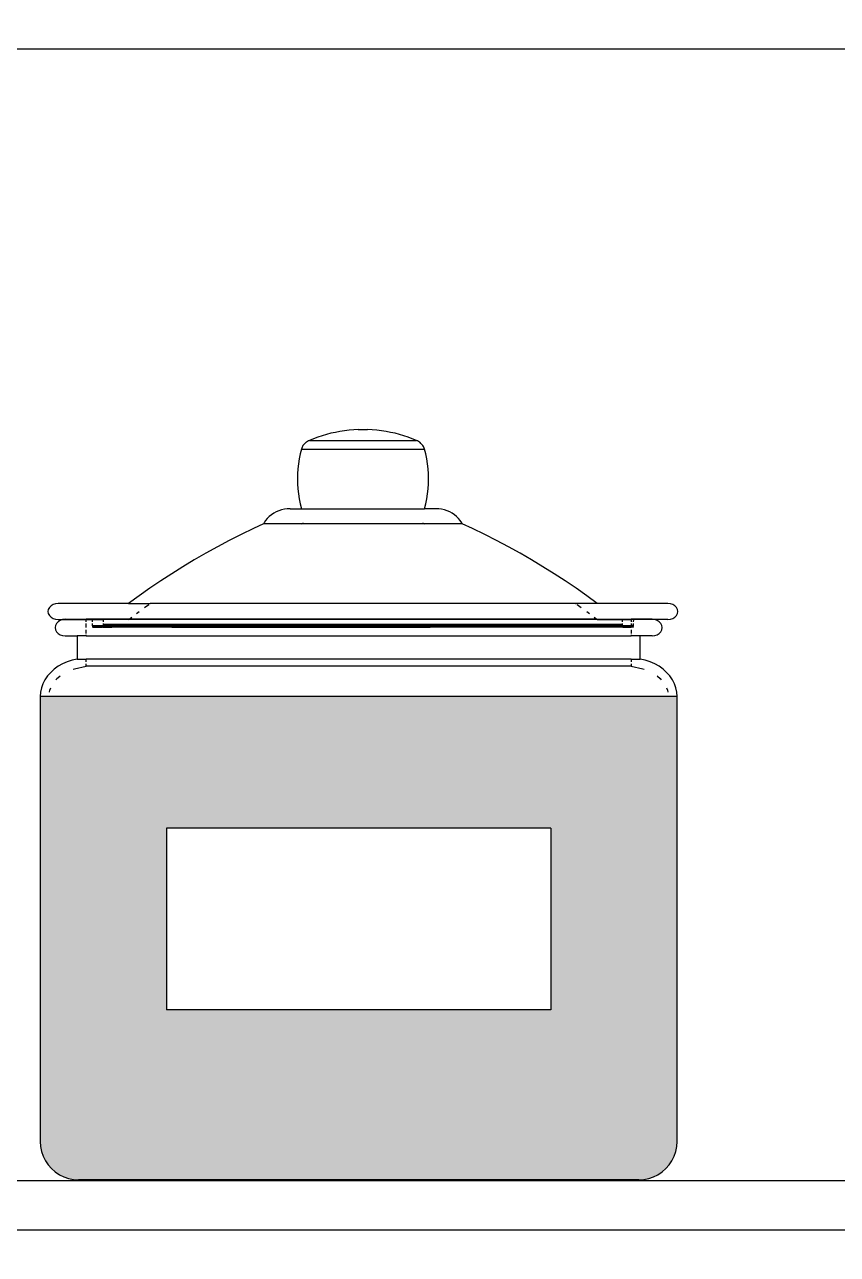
# Model space of a CAD drawing. Header units: millimetres. Extents: x 857 to 2168, y 576 to 1198.
# Drawn here: x 1517.11 to 1524.87, y 804.33 to 816.08 of the extents above; entities that cross this region are included whole.
import ezdxf

# ---------------------------------------------------------------- set-up
doc = ezdxf.new("R2010")
doc.units = ezdxf.units.MM
doc.layers.add('WAL', color=7, linetype='Continuous', lineweight=30)

msp = doc.modelspace()

# ---------------------------------------------------------------- hatches: boundary and pattern name
at = {"lineweight": -2, "true_color": 0xfac7ad}
h = msp.add_hatch(color=31, dxfattribs=at)
h.dxf.hatch_style = 1
h.paths.add_polyline_path([(1502.977, 833.707), (1502.893, 833.707), (1496.981, 833.707), (1496.896, 833.707), (1496.896, 827.935), (1496.899, 827.887), (1496.908, 827.84), (1496.924, 827.795), (1496.945, 827.752), (1496.972, 827.712), (1497.003, 827.676), (1497.039, 827.645), (1497.079, 827.618), (1497.122, 827.597), (1497.134, 827.593), (1502.74, 827.593), (1502.752, 827.597), (1502.794, 827.618), (1502.834, 827.645), (1502.87, 827.676), (1502.902, 827.712), (1502.928, 827.752), (1502.95, 827.795), (1502.965, 827.84), (1502.974, 827.887), (1502.977, 827.935)])
h.paths.add_polyline_path([(1501.772, 829.952), (1498.101, 829.952), (1498.101, 831.69), (1501.772, 831.69)], flags=16)
h.paths.add_polyline_path([(1509.928, 833.707), (1509.843, 833.707), (1503.931, 833.707), (1503.846, 833.707), (1503.846, 827.935), (1503.849, 827.887), (1503.859, 827.84), (1503.874, 827.795), (1503.895, 827.752), (1503.922, 827.712), (1503.953, 827.676), (1503.989, 827.645), (1504.029, 827.618), (1504.072, 827.597), (1504.084, 827.593), (1509.69, 827.593), (1509.702, 827.597), (1509.745, 827.618), (1509.784, 827.645), (1509.82, 827.676), (1509.852, 827.712), (1509.879, 827.752), (1509.9, 827.795), (1509.915, 827.84), (1509.924, 827.887), (1509.928, 827.935)])
h.paths.add_polyline_path([(1505.052, 829.952), (1505.052, 831.69), (1508.722, 831.69), (1508.722, 829.952)], flags=16)
h.paths.add_polyline_path([(1516.687, 827.795), (1516.702, 827.84), (1516.712, 827.887), (1516.715, 827.935), (1516.715, 832.187), (1510.634, 832.187), (1510.634, 827.935), (1510.637, 827.887), (1510.646, 827.84), (1510.661, 827.795), (1510.683, 827.752), (1510.709, 827.712), (1510.741, 827.676), (1510.777, 827.645), (1510.816, 827.618), (1510.859, 827.597), (1510.871, 827.593), (1516.477, 827.593), (1516.489, 827.597), (1516.532, 827.618), (1516.572, 827.645), (1516.608, 827.676), (1516.639, 827.712), (1516.666, 827.752)])
h.paths.add_polyline_path([(1511.839, 829.192), (1511.839, 830.93), (1515.509, 830.93), (1515.509, 829.192)], flags=16)
h.paths.add_polyline_path([(1523.665, 832.187), (1517.584, 832.187), (1517.584, 827.935), (1517.587, 827.887), (1517.596, 827.84), (1517.612, 827.795), (1517.633, 827.752), (1517.659, 827.712), (1517.691, 827.676), (1517.727, 827.645), (1517.767, 827.618), (1517.81, 827.597), (1517.822, 827.593), (1523.427, 827.593), (1523.439, 827.597), (1523.482, 827.618), (1523.522, 827.645), (1523.558, 827.676), (1523.59, 827.712), (1523.616, 827.752), (1523.637, 827.795), (1523.653, 827.84), (1523.662, 827.887), (1523.665, 827.935)])
h.paths.add_polyline_path([(1518.789, 829.192), (1518.789, 830.93), (1522.46, 830.93), (1522.46, 829.192)], flags=16)
h.paths.add_polyline_path([(1504.216, 820.919), (1498.134, 820.919), (1498.134, 816.667), (1498.137, 816.619), (1498.147, 816.573), (1498.162, 816.527), (1498.183, 816.484), (1498.21, 816.444), (1498.241, 816.409), (1504.108, 816.409), (1504.14, 816.444), (1504.167, 816.484), (1504.188, 816.527), (1504.203, 816.573), (1504.212, 816.619), (1504.216, 816.667)])
h.paths.add_polyline_path([(1503.01, 817.924), (1499.34, 817.924), (1499.34, 819.662), (1503.01, 819.662)], flags=16)
h.paths.add_polyline_path([(1524.903, 822.439), (1524.819, 822.439), (1518.906, 822.439), (1518.822, 822.439), (1518.822, 816.667), (1518.825, 816.619), (1518.834, 816.573), (1518.85, 816.527), (1518.871, 816.484), (1518.897, 816.444), (1518.929, 816.409), (1524.796, 816.409), (1524.828, 816.444), (1524.854, 816.484), (1524.875, 816.527), (1524.891, 816.573), (1524.9, 816.619), (1524.903, 816.667)])
h.paths.add_polyline_path([(1523.698, 820.422), (1523.698, 818.684), (1520.027, 818.684), (1520.027, 820.422)], flags=16)
h.paths.add_polyline_path([(1511.166, 820.919), (1505.084, 820.919), (1505.084, 816.667), (1505.087, 816.619), (1505.097, 816.573), (1505.112, 816.527), (1505.133, 816.484), (1505.16, 816.444), (1505.192, 816.409), (1511.059, 816.409), (1511.09, 816.444), (1511.117, 816.484), (1511.138, 816.527), (1511.153, 816.573), (1511.163, 816.619), (1511.166, 816.667)])
h.paths.add_polyline_path([(1506.29, 817.924), (1506.29, 819.662), (1509.96, 819.662), (1509.96, 817.924)], flags=16)
h.paths.add_polyline_path([(1517.953, 822.439), (1517.869, 822.439), (1511.956, 822.439), (1511.872, 822.439), (1511.872, 816.667), (1511.875, 816.619), (1511.884, 816.573), (1511.9, 816.527), (1511.921, 816.484), (1511.947, 816.444), (1511.979, 816.409), (1517.846, 816.409), (1517.878, 816.444), (1517.904, 816.484), (1517.925, 816.527), (1517.941, 816.573), (1517.95, 816.619), (1517.953, 816.667)])
h.paths.add_polyline_path([(1513.077, 818.684), (1513.077, 820.422), (1516.748, 820.422), (1516.748, 818.684)], flags=16)
h.paths.add_polyline_path([(1502.654, 811.183), (1502.57, 811.183), (1496.658, 811.183), (1496.573, 811.183), (1496.573, 805.411), (1496.576, 805.363), (1496.585, 805.316), (1496.601, 805.271), (1496.622, 805.228), (1496.649, 805.188), (1496.68, 805.152), (1496.716, 805.12), (1496.756, 805.094), (1496.799, 805.073), (1496.844, 805.057), (1496.891, 805.048), (1496.939, 805.045), (1497.304, 805.045), (1501.923, 805.045), (1502.289, 805.045), (1502.336, 805.048), (1502.383, 805.057), (1502.429, 805.073), (1502.472, 805.094), (1502.511, 805.12), (1502.547, 805.152), (1502.579, 805.188), (1502.605, 805.228), (1502.627, 805.271), (1502.642, 805.316), (1502.651, 805.363), (1502.654, 805.411)])
h.paths.add_polyline_path([(1497.779, 807.428), (1497.779, 809.165), (1501.449, 809.165), (1501.449, 807.428)], flags=16)
h.paths.add_polyline_path([(1509.605, 811.183), (1509.52, 811.183), (1503.608, 811.183), (1503.523, 811.183), (1503.523, 805.411), (1503.526, 805.363), (1503.536, 805.316), (1503.551, 805.271), (1503.572, 805.228), (1503.599, 805.188), (1503.63, 805.152), (1503.666, 805.12), (1503.706, 805.094), (1503.749, 805.073), (1503.794, 805.057), (1503.841, 805.048), (1503.889, 805.045), (1504.254, 805.045), (1508.874, 805.045), (1509.239, 805.045), (1509.287, 805.048), (1509.334, 805.057), (1509.379, 805.073), (1509.422, 805.094), (1509.462, 805.12), (1509.498, 805.152), (1509.529, 805.188), (1509.556, 805.228), (1509.577, 805.271), (1509.592, 805.316), (1509.602, 805.363), (1509.605, 805.411)])
h.paths.add_polyline_path([(1504.729, 807.428), (1504.729, 809.165), (1508.399, 809.165), (1508.399, 807.428)], flags=16)
h.paths.add_polyline_path([(1516.392, 809.662), (1510.311, 809.662), (1510.311, 805.411), (1510.314, 805.363), (1510.323, 805.316), (1510.338, 805.271), (1510.36, 805.228), (1510.386, 805.188), (1510.418, 805.152), (1510.454, 805.12), (1510.493, 805.094), (1510.536, 805.073), (1510.582, 805.057), (1510.629, 805.048), (1510.676, 805.045), (1511.042, 805.045), (1515.661, 805.045), (1516.026, 805.045), (1516.074, 805.048), (1516.121, 805.057), (1516.166, 805.073), (1516.209, 805.094), (1516.249, 805.12), (1516.285, 805.152), (1516.316, 805.188), (1516.343, 805.228), (1516.364, 805.271), (1516.38, 805.316), (1516.389, 805.363), (1516.392, 805.411)])
h.paths.add_polyline_path([(1511.516, 806.668), (1511.516, 808.405), (1515.187, 808.405), (1515.187, 806.668)], flags=16)
h.paths.add_polyline_path([(1523.293, 805.228), (1523.314, 805.271), (1523.33, 805.316), (1523.339, 805.363), (1523.342, 805.411), (1523.342, 809.662), (1517.261, 809.662), (1517.261, 805.411), (1517.264, 805.363), (1517.273, 805.316), (1517.289, 805.271), (1517.31, 805.228), (1517.336, 805.188), (1517.368, 805.152), (1517.404, 805.12), (1517.444, 805.094), (1517.487, 805.073), (1517.532, 805.057), (1517.579, 805.048), (1517.627, 805.045), (1517.992, 805.045), (1522.611, 805.045), (1522.976, 805.045), (1523.024, 805.048), (1523.071, 805.057), (1523.116, 805.073), (1523.159, 805.094), (1523.199, 805.12), (1523.235, 805.152), (1523.267, 805.188)])
h.paths.add_polyline_path([(1518.466, 806.668), (1518.466, 808.405), (1522.137, 808.405), (1522.137, 806.668)], flags=16)
h.paths.add_polyline_path([(1502.685, 798.37), (1496.604, 798.37), (1496.604, 794.118), (1496.607, 794.071), (1496.616, 794.024), (1496.631, 793.978), (1496.653, 793.935), (1496.679, 793.896), (1496.711, 793.86), (1502.578, 793.86), (1502.609, 793.896), (1502.636, 793.935), (1502.657, 793.978), (1502.672, 794.024), (1502.682, 794.071), (1502.685, 794.118)])
h.paths.add_polyline_path([(1497.809, 795.375), (1497.809, 797.113), (1501.479, 797.113), (1501.479, 795.375)], flags=16)
h.paths.add_polyline_path([(1509.635, 798.37), (1503.554, 798.37), (1503.554, 794.118), (1503.557, 794.071), (1503.566, 794.024), (1503.582, 793.978), (1503.603, 793.935), (1503.629, 793.896), (1503.661, 793.86), (1509.528, 793.86), (1509.56, 793.896), (1509.586, 793.935), (1509.607, 793.978), (1509.623, 794.024), (1509.632, 794.071), (1509.635, 794.118)])
h.paths.add_polyline_path([(1504.759, 795.375), (1504.759, 797.113), (1508.43, 797.113), (1508.43, 795.375)], flags=16)
h.paths.add_polyline_path([(1516.422, 799.89), (1516.338, 799.89), (1510.426, 799.89), (1510.341, 799.89), (1510.341, 794.118), (1510.344, 794.071), (1510.354, 794.024), (1510.369, 793.978), (1510.39, 793.935), (1510.417, 793.896), (1510.448, 793.86), (1516.315, 793.86), (1516.347, 793.896), (1516.373, 793.935), (1516.395, 793.978), (1516.41, 794.024), (1516.419, 794.071), (1516.422, 794.118)])
h.paths.add_polyline_path([(1511.547, 796.136), (1511.547, 797.873), (1515.217, 797.873), (1515.217, 796.136)], flags=16)
h.paths.add_polyline_path([(1523.373, 799.89), (1523.288, 799.89), (1517.376, 799.89), (1517.291, 799.89), (1517.291, 794.118), (1517.294, 794.071), (1517.304, 794.024), (1517.319, 793.978), (1517.34, 793.935), (1517.367, 793.896), (1517.398, 793.86), (1523.266, 793.86), (1523.297, 793.896), (1523.324, 793.935), (1523.345, 793.978), (1523.36, 794.024), (1523.37, 794.071), (1523.373, 794.118)])
h.paths.add_polyline_path([(1522.167, 796.136), (1518.497, 796.136), (1518.497, 797.873), (1522.167, 797.873)], flags=16)
at = {"layer": 'WAL', "lineweight": -2, "true_color": 0xd56c9f}
h = msp.add_hatch(dxfattribs=at)
h.set_pattern_fill('GOST_GROUND', color=233, scale=0.75)
h.set_pattern_definition([(45, (-730.247, 1925.7245), (10.606602, 0), [15]), (45, (-727.997, 1925.7245), (10.606602, 0), [15]), (45, (-725.747, 1925.7245), (10.606602, 0), [15])])
h.paths.add_polyline_path([(1533.814, 870.639), (1490.869, 870.639), (1490.869, 841.222), (1529.406, 841.222, 0.496712), (1529.406, 840.282), (1490.869, 840.282), (1490.869, 838.402), (1529.406, 838.402), (1529.406, 793.756), (1490.869, 793.756), (1490.869, 791.876), (1529.428, 791.876, 0.569305), (1529.428, 790.936), (1490.869, 790.936), (1490.869, 762.34), (1533.814, 762.34), (1533.814, 789.996)])

# ---------------------------------------------------------------- linework, layer by layer
at = {"layer": 'WAL', "lineweight": -2}
for p, q in [((1529.406, 815.844), (1490.869, 815.844)), ((1519.871, 812.122), (1519.832, 812.106)), ((1519.871, 812.122), (1519.832, 812.106)), ((1519.911, 812.138), (1519.871, 812.122)), ((1519.911, 812.138), (1519.871, 812.122)), ((1519.952, 812.151), (1519.911, 812.138)), ((1519.952, 812.151), (1519.911, 812.138)), ((1519.994, 812.164), (1519.952, 812.151)), ((1519.994, 812.164), (1519.952, 812.151)), ((1520.036, 812.175), (1519.994, 812.164)), ((1520.036, 812.175), (1519.994, 812.164)), ((1520.079, 812.184), (1520.036, 812.175)), ((1520.079, 812.184), (1520.036, 812.175)), ((1520.122, 812.192), (1520.079, 812.184)), ((1520.122, 812.192), (1520.079, 812.184)), ((1520.166, 812.199), (1520.122, 812.192)), ((1520.166, 812.199), (1520.122, 812.192)), ((1520.21, 812.205), (1520.166, 812.199)), ((1520.21, 812.205), (1520.166, 812.199)), ((1520.254, 812.209), (1520.21, 812.205)), ((1520.254, 812.209), (1520.21, 812.205)), ((1520.298, 812.211), (1520.254, 812.209)), ((1520.298, 812.211), (1520.254, 812.209)), ((1520.298, 812.211), (1520.387, 812.211)), ((1520.298, 812.211), (1520.387, 812.211)), ((1520.431, 812.209), (1520.387, 812.211)), ((1520.431, 812.209), (1520.387, 812.211)), ((1520.475, 812.205), (1520.431, 812.209)), ((1520.475, 812.205), (1520.431, 812.209)), ((1520.519, 812.199), (1520.475, 812.205)), ((1520.519, 812.199), (1520.475, 812.205)), ((1520.563, 812.192), (1520.519, 812.199)), ((1520.563, 812.192), (1520.519, 812.199)), ((1520.606, 812.184), (1520.563, 812.192)), ((1520.606, 812.184), (1520.563, 812.192)), ((1520.649, 812.175), (1520.606, 812.184)), ((1520.649, 812.175), (1520.606, 812.184)), ((1520.691, 812.164), (1520.649, 812.175)), ((1520.691, 812.164), (1520.649, 812.175)), ((1520.733, 812.151), (1520.691, 812.164)), ((1520.733, 812.151), (1520.691, 812.164)), ((1520.774, 812.138), (1520.733, 812.151)), ((1520.774, 812.138), (1520.733, 812.151)), ((1520.814, 812.122), (1520.774, 812.138)), ((1520.814, 812.122), (1520.774, 812.138)), ((1520.853, 812.106), (1520.814, 812.122)), ((1520.853, 812.106), (1520.814, 812.122)), ((1519.755, 812.025), (1519.743, 811.978)), ((1519.755, 812.025), (1519.743, 811.978)), ((1519.758, 812.034), (1519.755, 812.025)), ((1519.758, 812.034), (1519.755, 812.025)), ((1519.755, 812.025), (1520.93, 812.025)), ((1519.755, 812.025), (1520.93, 812.025)), ((1519.761, 812.042), (1519.758, 812.034)), ((1519.761, 812.042), (1519.758, 812.034)), ((1519.765, 812.05), (1519.761, 812.042)), ((1519.765, 812.05), (1519.761, 812.042)), ((1519.77, 812.058), (1519.765, 812.05)), ((1519.77, 812.058), (1519.765, 812.05)), ((1519.776, 812.065), (1519.77, 812.058)), ((1519.776, 812.065), (1519.77, 812.058)), ((1519.782, 812.072), (1519.776, 812.065)), ((1519.782, 812.072), (1519.776, 812.065)), ((1519.789, 812.079), (1519.782, 812.072)), ((1519.789, 812.079), (1519.782, 812.072)), ((1519.797, 812.086), (1519.789, 812.079)), ((1519.797, 812.086), (1519.789, 812.079)), ((1519.805, 812.091), (1519.797, 812.086)), ((1519.805, 812.091), (1519.797, 812.086)), ((1519.813, 812.097), (1519.805, 812.091)), ((1519.813, 812.097), (1519.805, 812.091)), ((1519.822, 812.102), (1519.813, 812.097)), ((1519.822, 812.102), (1519.813, 812.097)), ((1519.832, 812.106), (1519.822, 812.102)), ((1519.832, 812.106), (1519.822, 812.102)), ((1519.832, 812.106), (1520.853, 812.106)), ((1519.832, 812.106), (1520.853, 812.106)), ((1520.863, 812.102), (1520.853, 812.106)), ((1520.863, 812.102), (1520.853, 812.106)), ((1520.872, 812.097), (1520.863, 812.102)), ((1520.872, 812.097), (1520.863, 812.102)), ((1520.881, 812.091), (1520.872, 812.097)), ((1520.881, 812.091), (1520.872, 812.097)), ((1520.889, 812.086), (1520.881, 812.091)), ((1520.889, 812.086), (1520.881, 812.091)), ((1520.896, 812.079), (1520.889, 812.086)), ((1520.896, 812.079), (1520.889, 812.086)), ((1520.903, 812.072), (1520.896, 812.079)), ((1520.903, 812.072), (1520.896, 812.079)), ((1520.909, 812.065), (1520.903, 812.072)), ((1520.909, 812.065), (1520.903, 812.072)), ((1520.915, 812.058), (1520.909, 812.065)), ((1520.915, 812.058), (1520.909, 812.065)), ((1520.92, 812.05), (1520.915, 812.058)), ((1520.92, 812.05), (1520.915, 812.058)), ((1520.924, 812.042), (1520.92, 812.05)), ((1520.924, 812.042), (1520.92, 812.05)), ((1520.928, 812.034), (1520.924, 812.042)), ((1520.928, 812.034), (1520.924, 812.042)), ((1520.93, 812.025), (1520.928, 812.034)), ((1520.93, 812.025), (1520.928, 812.034)), ((1520.942, 811.978), (1520.93, 812.025)), ((1520.942, 811.978), (1520.93, 812.025)), ((1519.726, 811.884), (1519.721, 811.836)), ((1519.726, 811.884), (1519.721, 811.836)), ((1519.733, 811.931), (1519.726, 811.884)), ((1519.733, 811.931), (1519.726, 811.884)), ((1519.743, 811.978), (1519.733, 811.931)), ((1519.743, 811.978), (1519.733, 811.931)), ((1520.952, 811.931), (1520.942, 811.978)), ((1520.952, 811.931), (1520.942, 811.978)), ((1520.959, 811.884), (1520.952, 811.931)), ((1520.959, 811.884), (1520.952, 811.931)), ((1520.965, 811.836), (1520.959, 811.884)), ((1520.965, 811.836), (1520.959, 811.884)), ((1519.717, 811.788), (1519.716, 811.74)), ((1519.717, 811.788), (1519.716, 811.74)), ((1519.721, 811.836), (1519.717, 811.788)), ((1519.721, 811.836), (1519.717, 811.788)), ((1520.968, 811.788), (1520.965, 811.836)), ((1520.968, 811.788), (1520.965, 811.836)), ((1520.969, 811.74), (1520.968, 811.788)), ((1520.969, 811.74), (1520.968, 811.788)), ((1519.716, 811.74), (1519.717, 811.693)), ((1519.716, 811.74), (1519.717, 811.693)), ((1519.717, 811.693), (1519.721, 811.645)), ((1519.717, 811.693), (1519.721, 811.645)), ((1519.721, 811.645), (1519.726, 811.597)), ((1519.721, 811.645), (1519.726, 811.597)), ((1520.959, 811.597), (1520.965, 811.645)), ((1520.959, 811.597), (1520.965, 811.645)), ((1520.965, 811.645), (1520.968, 811.693)), ((1520.965, 811.645), (1520.968, 811.693)), ((1520.968, 811.693), (1520.969, 811.74)), ((1520.968, 811.693), (1520.969, 811.74)), ((1519.726, 811.597), (1519.733, 811.55)), ((1519.726, 811.597), (1519.733, 811.55)), ((1519.733, 811.55), (1519.743, 811.502)), ((1519.733, 811.55), (1519.743, 811.502)), ((1520.942, 811.502), (1520.952, 811.55)), ((1520.942, 811.502), (1520.952, 811.55)), ((1520.952, 811.55), (1520.959, 811.597)), ((1520.952, 811.55), (1520.959, 811.597)), ((1519.491, 811.412), (1519.469, 811.397)), ((1519.491, 811.412), (1519.469, 811.397)), ((1519.515, 811.425), (1519.491, 811.412)), ((1519.515, 811.425), (1519.491, 811.412)), ((1519.539, 811.436), (1519.515, 811.425)), ((1519.539, 811.436), (1519.515, 811.425)), ((1519.565, 811.444), (1519.539, 811.436)), ((1519.565, 811.444), (1519.539, 811.436)), ((1519.592, 811.451), (1519.565, 811.444)), ((1519.592, 811.451), (1519.565, 811.444)), ((1519.619, 811.454), (1519.592, 811.451)), ((1519.619, 811.454), (1519.592, 811.451)), ((1519.646, 811.455), (1519.619, 811.454)), ((1519.646, 811.455), (1519.619, 811.454)), ((1519.646, 811.455), (1519.755, 811.455)), ((1519.646, 811.455), (1519.755, 811.455)), ((1519.743, 811.502), (1519.755, 811.455)), ((1519.743, 811.502), (1519.755, 811.455)), ((1519.755, 811.455), (1520.93, 811.455)), ((1519.755, 811.455), (1520.93, 811.455)), ((1520.93, 811.455), (1520.942, 811.502)), ((1520.93, 811.455), (1520.942, 811.502)), ((1521.039, 811.455), (1520.93, 811.455)), ((1521.039, 811.455), (1520.93, 811.455)), ((1521.066, 811.454), (1521.039, 811.455)), ((1521.066, 811.454), (1521.039, 811.455)), ((1521.093, 811.451), (1521.066, 811.454)), ((1521.093, 811.451), (1521.066, 811.454)), ((1521.12, 811.444), (1521.093, 811.451)), ((1521.12, 811.444), (1521.093, 811.451)), ((1521.146, 811.436), (1521.12, 811.444)), ((1521.146, 811.436), (1521.12, 811.444)), ((1521.171, 811.425), (1521.146, 811.436)), ((1521.171, 811.425), (1521.146, 811.436)), ((1521.194, 811.412), (1521.171, 811.425)), ((1521.194, 811.412), (1521.171, 811.425)), ((1521.216, 811.397), (1521.194, 811.412)), ((1521.216, 811.397), (1521.194, 811.412)), ((1519.394, 811.312), (1519.296, 811.266)), ((1519.394, 811.312), (1519.296, 811.266)), ((1519.398, 811.319), (1519.394, 811.312)), ((1519.398, 811.319), (1519.394, 811.312)), ((1519.753, 811.312), (1519.394, 811.312)), ((1519.753, 811.312), (1519.394, 811.312)), ((1519.413, 811.341), (1519.398, 811.319)), ((1519.413, 811.341), (1519.398, 811.319)), ((1519.429, 811.362), (1519.413, 811.341)), ((1519.429, 811.362), (1519.413, 811.341)), ((1519.448, 811.38), (1519.429, 811.362)), ((1519.448, 811.38), (1519.429, 811.362)), ((1519.469, 811.397), (1519.448, 811.38)), ((1519.469, 811.397), (1519.448, 811.38)), ((1519.753, 811.312), (1519.774, 811.319)), ((1519.753, 811.312), (1519.774, 811.319)), ((1520.932, 811.312), (1519.753, 811.312)), ((1520.932, 811.312), (1519.753, 811.312)), ((1520.911, 811.319), (1520.932, 811.312)), ((1520.911, 811.319), (1520.932, 811.312)), ((1521.291, 811.312), (1520.932, 811.312)), ((1521.291, 811.312), (1520.932, 811.312)), ((1521.237, 811.38), (1521.216, 811.397)), ((1521.237, 811.38), (1521.216, 811.397)), ((1521.256, 811.362), (1521.237, 811.38)), ((1521.256, 811.362), (1521.237, 811.38)), ((1521.272, 811.341), (1521.256, 811.362)), ((1521.272, 811.341), (1521.256, 811.362)), ((1521.287, 811.319), (1521.272, 811.341)), ((1521.287, 811.319), (1521.272, 811.341)), ((1521.291, 811.312), (1521.287, 811.319)), ((1521.291, 811.312), (1521.287, 811.319)), ((1521.389, 811.266), (1521.291, 811.312)), ((1521.389, 811.266), (1521.291, 811.312)), ((1519.181, 811.21), (1519.066, 811.152)), ((1519.181, 811.21), (1519.066, 811.152)), ((1519.296, 811.266), (1519.181, 811.21)), ((1519.296, 811.266), (1519.181, 811.21)), ((1521.505, 811.21), (1521.389, 811.266)), ((1521.505, 811.21), (1521.389, 811.266)), ((1521.619, 811.152), (1521.505, 811.21)), ((1521.619, 811.152), (1521.505, 811.21)), ((1518.954, 811.092), (1518.842, 811.03)), ((1518.954, 811.092), (1518.842, 811.03)), ((1519.066, 811.152), (1518.954, 811.092)), ((1519.066, 811.152), (1518.954, 811.092)), ((1521.731, 811.092), (1521.619, 811.152)), ((1521.731, 811.092), (1521.619, 811.152)), ((1521.843, 811.03), (1521.731, 811.092)), ((1521.843, 811.03), (1521.731, 811.092)), ((1518.732, 810.967), (1518.624, 810.901)), ((1518.732, 810.967), (1518.624, 810.901)), ((1518.842, 811.03), (1518.732, 810.967)), ((1518.842, 811.03), (1518.732, 810.967)), ((1521.953, 810.967), (1521.843, 811.03)), ((1521.953, 810.967), (1521.843, 811.03)), ((1522.061, 810.901), (1521.953, 810.967)), ((1522.061, 810.901), (1521.953, 810.967)), ((1518.517, 810.834), (1518.411, 810.766)), ((1518.517, 810.834), (1518.411, 810.766)), ((1518.624, 810.901), (1518.517, 810.834)), ((1518.624, 810.901), (1518.517, 810.834)), ((1522.168, 810.834), (1522.061, 810.901)), ((1522.168, 810.834), (1522.061, 810.901)), ((1522.274, 810.766), (1522.168, 810.834)), ((1522.274, 810.766), (1522.168, 810.834)), ((1518.411, 810.766), (1518.308, 810.696)), ((1518.411, 810.766), (1518.308, 810.696)), ((1522.377, 810.696), (1522.274, 810.766)), ((1522.377, 810.696), (1522.274, 810.766)), ((1518.206, 810.624), (1518.105, 810.55)), ((1518.206, 810.624), (1518.105, 810.55)), ((1518.308, 810.696), (1518.206, 810.624)), ((1518.308, 810.696), (1518.206, 810.624)), ((1522.48, 810.624), (1522.377, 810.696)), ((1522.48, 810.624), (1522.377, 810.696)), ((1522.58, 810.55), (1522.48, 810.624)), ((1522.58, 810.55), (1522.48, 810.624)), ((1517.338, 810.493), (1517.335, 810.473)), ((1517.338, 810.493), (1517.335, 810.473)), ((1517.335, 810.473), (1517.338, 810.453)), ((1517.335, 810.473), (1517.338, 810.453)), ((1517.348, 810.512), (1517.338, 810.493)), ((1517.348, 810.512), (1517.338, 810.493)), ((1517.364, 810.528), (1517.348, 810.512)), ((1517.364, 810.528), (1517.348, 810.512)), ((1517.384, 810.54), (1517.364, 810.528)), ((1517.384, 810.54), (1517.364, 810.528)), ((1517.407, 810.548), (1517.384, 810.54)), ((1517.407, 810.548), (1517.384, 810.54)), ((1517.432, 810.55), (1517.407, 810.548)), ((1517.432, 810.55), (1517.407, 810.548)), ((1518.105, 810.55), (1517.432, 810.55)), ((1518.105, 810.55), (1517.432, 810.55)), ((1518.105, 810.55), (1518.312, 810.55)), ((1518.105, 810.55), (1518.312, 810.55)), ((1518.18, 810.453), (1518.206, 810.473)), ((1518.18, 810.453), (1518.206, 810.473)), ((1518.258, 810.512), (1518.297, 810.54)), ((1518.258, 810.512), (1518.297, 810.54)), ((1518.308, 810.548), (1518.312, 810.55)), ((1518.308, 810.548), (1518.312, 810.55)), ((1522.373, 810.55), (1518.312, 810.55)), ((1522.373, 810.55), (1518.312, 810.55)), ((1522.373, 810.55), (1522.377, 810.548)), ((1522.58, 810.55), (1522.373, 810.55)), ((1522.373, 810.55), (1522.377, 810.548)), ((1522.58, 810.55), (1522.373, 810.55)), ((1522.388, 810.54), (1522.427, 810.512)), ((1522.388, 810.54), (1522.427, 810.512)), ((1522.479, 810.473), (1522.505, 810.453)), ((1522.479, 810.473), (1522.505, 810.453)), ((1523.253, 810.55), (1522.58, 810.55)), ((1523.253, 810.55), (1522.58, 810.55)), ((1523.278, 810.548), (1523.253, 810.55)), ((1523.278, 810.548), (1523.253, 810.55)), ((1523.301, 810.54), (1523.278, 810.548)), ((1523.301, 810.54), (1523.278, 810.548)), ((1523.322, 810.528), (1523.301, 810.54)), ((1523.322, 810.528), (1523.301, 810.54)), ((1523.337, 810.512), (1523.322, 810.528)), ((1523.337, 810.512), (1523.322, 810.528)), ((1523.347, 810.493), (1523.337, 810.512)), ((1523.347, 810.493), (1523.337, 810.512)), ((1523.35, 810.473), (1523.347, 810.493)), ((1523.35, 810.473), (1523.347, 810.493)), ((1523.347, 810.453), (1523.35, 810.473)), ((1523.347, 810.453), (1523.35, 810.473)), ((1517.338, 810.453), (1517.348, 810.435)), ((1517.338, 810.453), (1517.348, 810.435)), ((1517.348, 810.435), (1517.364, 810.419)), ((1517.348, 810.435), (1517.364, 810.419)), ((1517.364, 810.419), (1517.384, 810.407)), ((1517.364, 810.419), (1517.384, 810.407)), ((1517.384, 810.407), (1517.407, 810.399)), ((1517.384, 810.407), (1517.407, 810.399)), ((1517.416, 810.359), (1517.406, 810.34)), ((1517.416, 810.359), (1517.406, 810.34)), ((1517.407, 810.399), (1517.432, 810.396)), ((1517.407, 810.399), (1517.432, 810.396)), ((1517.431, 810.376), (1517.416, 810.359)), ((1517.431, 810.376), (1517.416, 810.359)), ((1517.451, 810.388), (1517.431, 810.376)), ((1517.451, 810.388), (1517.431, 810.376)), ((1517.432, 810.396), (1517.475, 810.396)), ((1517.432, 810.396), (1517.475, 810.396)), ((1517.475, 810.396), (1517.451, 810.388)), ((1517.475, 810.396), (1517.451, 810.388)), ((1517.476, 810.396), (1517.475, 810.396)), ((1517.476, 810.396), (1517.475, 810.396)), ((1517.5, 810.399), (1517.476, 810.396)), ((1517.5, 810.399), (1517.476, 810.396)), ((1517.476, 810.396), (1517.7, 810.396)), ((1517.476, 810.396), (1517.7, 810.396)), ((1517.5, 810.399), (1517.7, 810.399)), ((1517.5, 810.399), (1517.7, 810.399)), ((1517.7, 810.396), (1517.7, 810.399)), ((1518.109, 810.399), (1517.7, 810.399)), ((1518.064, 810.399), (1517.7, 810.399)), ((1517.7, 810.396), (1517.7, 810.399)), ((1518.109, 810.399), (1517.7, 810.399)), ((1518.064, 810.399), (1517.7, 810.399)), ((1517.7, 810.376), (1517.7, 810.396)), ((1517.7, 810.396), (1517.758, 810.396)), ((1517.7, 810.376), (1517.7, 810.396)), ((1517.7, 810.396), (1517.758, 810.396)), ((1517.7, 810.32), (1517.7, 810.359)), ((1517.7, 810.32), (1517.7, 810.359)), ((1517.758, 810.396), (1517.758, 810.376)), ((1517.758, 810.396), (1517.866, 810.396)), ((1517.758, 810.396), (1517.758, 810.376)), ((1517.758, 810.396), (1517.866, 810.396)), ((1517.758, 810.359), (1517.758, 810.339)), ((1517.758, 810.359), (1517.758, 810.339)), ((1517.864, 810.339), (1517.866, 810.353)), ((1517.864, 810.339), (1517.866, 810.353)), ((1517.866, 810.376), (1517.866, 810.396)), ((1518.105, 810.396), (1517.866, 810.396)), ((1517.866, 810.376), (1517.866, 810.396)), ((1518.105, 810.396), (1517.866, 810.396)), ((1517.866, 810.353), (1517.866, 810.359)), ((1517.866, 810.353), (1517.866, 810.359)), ((1517.866, 810.353), (1522.819, 810.353)), ((1517.866, 810.353), (1522.819, 810.353)), ((1518.105, 810.396), (1518.109, 810.399)), ((1518.105, 810.396), (1518.109, 810.399)), ((1522.58, 810.396), (1518.105, 810.396)), ((1522.58, 810.396), (1518.105, 810.396)), ((1518.109, 810.399), (1518.135, 810.419)), ((1518.109, 810.399), (1518.135, 810.419)), ((1522.576, 810.399), (1518.109, 810.399)), ((1522.576, 810.399), (1518.109, 810.399)), ((1522.55, 810.419), (1522.576, 810.399)), ((1522.55, 810.419), (1522.576, 810.399)), ((1522.576, 810.399), (1522.58, 810.396)), ((1522.576, 810.399), (1522.903, 810.399)), ((1522.576, 810.399), (1522.58, 810.396)), ((1522.576, 810.399), (1522.903, 810.399)), ((1522.58, 810.396), (1522.819, 810.396)), ((1522.58, 810.396), (1522.819, 810.396)), ((1522.819, 810.396), (1522.819, 810.376)), ((1522.819, 810.396), (1522.903, 810.396)), ((1522.819, 810.396), (1522.819, 810.376)), ((1522.819, 810.396), (1522.903, 810.396)), ((1522.819, 810.359), (1522.819, 810.353)), ((1522.819, 810.359), (1522.819, 810.353)), ((1522.819, 810.353), (1522.821, 810.339)), ((1522.819, 810.353), (1522.821, 810.339)), ((1522.903, 810.399), (1522.903, 810.396)), ((1523.103, 810.399), (1522.903, 810.399)), ((1522.903, 810.399), (1522.903, 810.396)), ((1523.103, 810.399), (1522.903, 810.399)), ((1522.903, 810.396), (1522.903, 810.376)), ((1522.928, 810.396), (1522.903, 810.396)), ((1522.903, 810.396), (1522.903, 810.376)), ((1522.928, 810.396), (1522.903, 810.396)), ((1522.903, 810.359), (1522.903, 810.339)), ((1522.903, 810.359), (1522.903, 810.339)), ((1522.927, 810.376), (1522.928, 810.396)), ((1522.927, 810.376), (1522.928, 810.396)), ((1522.927, 810.339), (1522.927, 810.359)), ((1522.927, 810.339), (1522.927, 810.359)), ((1523.127, 810.396), (1522.928, 810.396)), ((1523.127, 810.396), (1522.928, 810.396)), ((1523.127, 810.396), (1523.103, 810.399)), ((1523.127, 810.396), (1523.103, 810.399)), ((1523.128, 810.396), (1523.127, 810.396)), ((1523.128, 810.396), (1523.127, 810.396)), ((1523.152, 810.388), (1523.128, 810.396)), ((1523.154, 810.396), (1523.128, 810.396)), ((1523.152, 810.388), (1523.128, 810.396)), ((1523.154, 810.396), (1523.128, 810.396)), ((1523.172, 810.376), (1523.152, 810.388)), ((1523.172, 810.376), (1523.152, 810.388)), ((1523.253, 810.396), (1523.154, 810.396)), ((1523.253, 810.396), (1523.154, 810.396)), ((1523.187, 810.359), (1523.172, 810.376)), ((1523.187, 810.359), (1523.172, 810.376)), ((1523.197, 810.34), (1523.187, 810.359)), ((1523.197, 810.34), (1523.187, 810.359)), ((1523.253, 810.396), (1523.278, 810.399)), ((1523.253, 810.396), (1523.278, 810.399)), ((1523.278, 810.399), (1523.301, 810.407)), ((1523.278, 810.399), (1523.301, 810.407)), ((1523.301, 810.407), (1523.322, 810.419)), ((1523.301, 810.407), (1523.322, 810.419)), ((1523.322, 810.419), (1523.337, 810.435)), ((1523.322, 810.419), (1523.337, 810.435)), ((1523.337, 810.435), (1523.347, 810.453)), ((1523.337, 810.435), (1523.347, 810.453)), ((1517.406, 810.34), (1517.403, 810.32)), ((1517.406, 810.34), (1517.403, 810.32)), ((1517.403, 810.32), (1517.406, 810.299)), ((1517.403, 810.32), (1517.406, 810.299)), ((1517.406, 810.299), (1517.416, 810.28)), ((1517.406, 810.299), (1517.416, 810.28)), ((1517.416, 810.28), (1517.431, 810.264)), ((1517.416, 810.28), (1517.431, 810.264)), ((1517.431, 810.264), (1517.451, 810.251)), ((1517.431, 810.264), (1517.451, 810.251)), ((1517.451, 810.251), (1517.475, 810.243)), ((1517.451, 810.251), (1517.475, 810.243)), ((1517.475, 810.243), (1517.5, 810.24)), ((1517.475, 810.243), (1517.5, 810.24)), ((1517.5, 810.24), (1517.615, 810.24)), ((1517.5, 810.24), (1517.615, 810.24)), ((1517.615, 810.24), (1517.615, 810.019)), ((1517.7, 810.24), (1517.615, 810.24)), ((1517.615, 810.24), (1517.615, 810.019)), ((1517.7, 810.24), (1517.615, 810.24)), ((1517.7, 810.264), (1517.7, 810.299)), ((1517.7, 810.264), (1517.7, 810.299)), ((1517.7, 810.24), (1517.7, 810.251)), ((1517.7, 810.24), (1517.7, 810.251)), ((1517.7, 810.24), (1522.903, 810.24)), ((1517.7, 810.24), (1522.903, 810.24)), ((1517.758, 810.339), (1517.76, 810.333)), ((1517.758, 810.339), (1517.864, 810.339)), ((1517.758, 810.339), (1517.76, 810.333)), ((1517.758, 810.339), (1517.864, 810.339)), ((1517.76, 810.333), (1517.761, 810.328)), ((1517.76, 810.333), (1517.863, 810.333)), ((1517.76, 810.333), (1517.761, 810.328)), ((1517.76, 810.333), (1517.863, 810.333)), ((1517.761, 810.328), (1517.763, 810.323)), ((1517.761, 810.328), (1517.849, 810.328)), ((1517.761, 810.328), (1517.763, 810.323)), ((1517.761, 810.328), (1517.849, 810.328)), ((1517.763, 810.323), (1517.851, 810.323)), ((1517.763, 810.323), (1517.765, 810.32)), ((1517.763, 810.323), (1517.851, 810.323)), ((1517.763, 810.323), (1517.765, 810.32)), ((1517.862, 810.329), (1517.849, 810.328)), ((1517.862, 810.329), (1517.849, 810.328)), ((1517.86, 810.324), (1517.851, 810.323)), ((1517.86, 810.324), (1517.851, 810.323)), ((1517.858, 810.32), (1517.86, 810.324)), ((1517.858, 810.32), (1517.86, 810.324)), ((1517.86, 810.324), (1517.862, 810.329)), ((1517.86, 810.324), (1517.862, 810.329)), ((1517.86, 810.324), (1517.945, 810.324)), ((1517.86, 810.324), (1517.945, 810.324)), ((1517.862, 810.329), (1517.863, 810.333)), ((1517.862, 810.329), (1517.863, 810.333)), ((1517.947, 810.329), (1517.862, 810.329)), ((1517.947, 810.329), (1517.862, 810.329)), ((1517.863, 810.333), (1517.864, 810.339)), ((1517.863, 810.333), (1517.864, 810.339)), ((1522.822, 810.333), (1517.863, 810.333)), ((1522.822, 810.333), (1517.863, 810.333)), ((1517.864, 810.339), (1522.821, 810.339)), ((1517.864, 810.339), (1522.821, 810.339)), ((1518.109, 810.323), (1517.945, 810.324)), ((1518.109, 810.323), (1517.945, 810.324)), ((1517.947, 810.329), (1518.107, 810.328)), ((1517.947, 810.329), (1518.107, 810.328)), ((1518.107, 810.328), (1518.195, 810.329)), ((1518.107, 810.328), (1518.195, 810.329)), ((1518.193, 810.324), (1518.109, 810.323)), ((1518.193, 810.324), (1518.109, 810.323)), ((1518.519, 810.323), (1518.193, 810.324)), ((1518.519, 810.323), (1518.193, 810.324)), ((1518.517, 810.328), (1518.195, 810.329)), ((1518.517, 810.328), (1518.195, 810.329)), ((1518.517, 810.328), (1518.589, 810.329)), ((1518.517, 810.328), (1518.589, 810.329)), ((1518.519, 810.323), (1518.587, 810.324)), ((1518.519, 810.323), (1518.587, 810.324)), ((1518.587, 810.324), (1519.053, 810.323)), ((1518.587, 810.324), (1519.053, 810.323)), ((1518.589, 810.329), (1519.052, 810.328)), ((1518.589, 810.329), (1519.052, 810.328)), ((1519.052, 810.328), (1519.102, 810.329)), ((1519.052, 810.328), (1519.102, 810.329)), ((1519.053, 810.323), (1519.101, 810.324)), ((1519.053, 810.323), (1519.101, 810.324)), ((1519.101, 810.324), (1519.675, 810.323)), ((1519.101, 810.324), (1519.675, 810.323)), ((1519.102, 810.329), (1519.674, 810.328)), ((1519.102, 810.329), (1519.674, 810.328)), ((1519.674, 810.328), (1519.701, 810.329)), ((1519.674, 810.328), (1519.701, 810.329)), ((1519.675, 810.323), (1519.7, 810.324)), ((1519.675, 810.323), (1519.7, 810.324)), ((1520.343, 810.323), (1519.7, 810.324)), ((1519.7, 810.324), (1520.985, 810.324)), ((1520.343, 810.323), (1519.7, 810.324)), ((1519.7, 810.324), (1520.985, 810.324)), ((1520.343, 810.328), (1519.701, 810.329)), ((1519.701, 810.329), (1520.985, 810.329)), ((1520.343, 810.328), (1519.701, 810.329)), ((1519.701, 810.329), (1520.985, 810.329)), ((1520.985, 810.329), (1520.343, 810.328)), ((1520.985, 810.329), (1520.343, 810.328)), ((1520.985, 810.324), (1520.343, 810.323)), ((1520.985, 810.324), (1520.343, 810.323)), ((1521.011, 810.328), (1520.985, 810.329)), ((1521.011, 810.328), (1520.985, 810.329)), ((1521.01, 810.323), (1520.985, 810.324)), ((1521.01, 810.323), (1520.985, 810.324)), ((1521.584, 810.324), (1521.01, 810.323)), ((1521.584, 810.324), (1521.01, 810.323)), ((1521.583, 810.329), (1521.011, 810.328)), ((1521.583, 810.329), (1521.011, 810.328)), ((1521.633, 810.328), (1521.583, 810.329)), ((1521.633, 810.328), (1521.583, 810.329)), ((1521.632, 810.323), (1521.584, 810.324)), ((1521.632, 810.323), (1521.584, 810.324)), ((1522.098, 810.324), (1521.632, 810.323)), ((1522.098, 810.324), (1521.632, 810.323)), ((1522.096, 810.329), (1521.633, 810.328)), ((1522.096, 810.329), (1521.633, 810.328)), ((1522.168, 810.328), (1522.096, 810.329)), ((1522.168, 810.328), (1522.096, 810.329)), ((1522.166, 810.323), (1522.098, 810.324)), ((1522.166, 810.323), (1522.098, 810.324)), ((1522.492, 810.324), (1522.166, 810.323)), ((1522.492, 810.324), (1522.166, 810.323)), ((1522.491, 810.329), (1522.168, 810.328)), ((1522.491, 810.329), (1522.168, 810.328)), ((1522.578, 810.328), (1522.491, 810.329)), ((1522.578, 810.328), (1522.491, 810.329)), ((1522.576, 810.323), (1522.492, 810.324)), ((1522.576, 810.323), (1522.492, 810.324)), ((1522.74, 810.324), (1522.576, 810.323)), ((1522.74, 810.324), (1522.576, 810.323)), ((1522.738, 810.329), (1522.578, 810.328)), ((1522.738, 810.329), (1522.578, 810.328)), ((1522.823, 810.329), (1522.738, 810.329)), ((1522.823, 810.328), (1522.738, 810.329)), ((1522.823, 810.329), (1522.738, 810.329)), ((1522.823, 810.328), (1522.738, 810.329)), ((1522.825, 810.324), (1522.74, 810.324)), ((1522.825, 810.323), (1522.74, 810.324)), ((1522.825, 810.324), (1522.74, 810.324)), ((1522.825, 810.323), (1522.74, 810.324)), ((1522.821, 810.339), (1522.822, 810.333)), ((1522.821, 810.339), (1522.903, 810.339)), ((1522.821, 810.339), (1522.822, 810.333)), ((1522.821, 810.339), (1522.903, 810.339)), ((1522.822, 810.333), (1522.823, 810.329)), ((1522.822, 810.333), (1522.903, 810.333)), ((1522.822, 810.333), (1522.823, 810.329)), ((1522.822, 810.333), (1522.903, 810.333)), ((1522.823, 810.329), (1522.823, 810.328)), ((1522.823, 810.329), (1522.823, 810.328)), ((1522.823, 810.328), (1522.825, 810.324)), ((1522.823, 810.328), (1522.903, 810.328)), ((1522.823, 810.328), (1522.825, 810.324)), ((1522.823, 810.328), (1522.903, 810.328)), ((1522.825, 810.324), (1522.825, 810.323)), ((1522.825, 810.324), (1522.825, 810.323)), ((1522.825, 810.323), (1522.827, 810.32)), ((1522.825, 810.323), (1522.903, 810.323)), ((1522.825, 810.323), (1522.827, 810.32)), ((1522.825, 810.323), (1522.903, 810.323)), ((1522.927, 810.339), (1522.903, 810.339)), ((1522.903, 810.339), (1522.903, 810.333)), ((1522.927, 810.339), (1522.903, 810.339)), ((1522.903, 810.339), (1522.903, 810.333)), ((1522.926, 810.333), (1522.903, 810.333)), ((1522.903, 810.333), (1522.903, 810.328)), ((1522.926, 810.333), (1522.903, 810.333)), ((1522.903, 810.333), (1522.903, 810.328)), ((1522.924, 810.328), (1522.903, 810.328)), ((1522.903, 810.328), (1522.903, 810.323)), ((1522.924, 810.328), (1522.903, 810.328)), ((1522.903, 810.328), (1522.903, 810.323)), ((1522.922, 810.323), (1522.903, 810.323)), ((1522.903, 810.323), (1522.903, 810.32)), ((1522.922, 810.323), (1522.903, 810.323)), ((1522.903, 810.323), (1522.903, 810.32)), ((1522.903, 810.299), (1522.903, 810.264)), ((1522.903, 810.299), (1522.903, 810.264)), ((1522.903, 810.251), (1522.903, 810.24)), ((1522.903, 810.251), (1522.903, 810.24)), ((1522.988, 810.24), (1522.903, 810.24)), ((1522.988, 810.24), (1522.903, 810.24)), ((1522.92, 810.32), (1522.922, 810.323)), ((1522.92, 810.32), (1522.922, 810.323)), ((1522.922, 810.323), (1522.924, 810.328)), ((1522.922, 810.323), (1522.924, 810.328)), ((1522.924, 810.328), (1522.926, 810.333)), ((1522.924, 810.328), (1522.926, 810.333)), ((1522.926, 810.333), (1522.927, 810.339)), ((1522.926, 810.333), (1522.927, 810.339)), ((1522.988, 810.019), (1522.988, 810.24)), ((1523.103, 810.24), (1522.988, 810.24)), ((1522.988, 810.019), (1522.988, 810.24)), ((1523.103, 810.24), (1522.988, 810.24)), ((1523.103, 810.24), (1523.128, 810.243)), ((1523.103, 810.24), (1523.128, 810.243)), ((1523.128, 810.243), (1523.152, 810.251)), ((1523.128, 810.243), (1523.152, 810.251)), ((1523.152, 810.251), (1523.172, 810.264)), ((1523.152, 810.251), (1523.172, 810.264)), ((1523.172, 810.264), (1523.187, 810.28)), ((1523.172, 810.264), (1523.187, 810.28)), ((1523.187, 810.28), (1523.197, 810.299)), ((1523.187, 810.28), (1523.197, 810.299)), ((1523.2, 810.32), (1523.197, 810.34)), ((1523.2, 810.32), (1523.197, 810.34)), ((1523.197, 810.299), (1523.2, 810.32)), ((1523.197, 810.299), (1523.2, 810.32)), ((1517.566, 810.008), (1517.519, 809.993)), ((1517.566, 810.008), (1517.519, 809.993)), ((1517.615, 810.019), (1517.566, 810.008)), ((1517.615, 810.019), (1517.566, 810.008)), ((1517.615, 810.019), (1517.7, 810.019)), ((1517.615, 810.019), (1517.7, 810.019)), ((1517.7, 809.993), (1517.7, 810.019)), ((1522.903, 810.019), (1517.7, 810.019)), ((1517.7, 809.993), (1517.7, 810.019)), ((1522.903, 810.019), (1517.7, 810.019)), ((1522.903, 810.019), (1522.903, 809.993)), ((1522.903, 810.019), (1522.988, 810.019)), ((1522.903, 810.019), (1522.903, 809.993)), ((1522.903, 810.019), (1522.988, 810.019)), ((1523.037, 810.008), (1522.988, 810.019)), ((1523.037, 810.008), (1522.988, 810.019)), ((1523.084, 809.993), (1523.037, 810.008)), ((1523.084, 809.993), (1523.037, 810.008)), ((1517.361, 809.892), (1517.331, 809.858)), ((1517.361, 809.892), (1517.331, 809.858)), ((1517.395, 809.922), (1517.361, 809.892)), ((1517.395, 809.922), (1517.361, 809.892)), ((1517.433, 809.95), (1517.395, 809.922)), ((1517.433, 809.95), (1517.395, 809.922)), ((1517.475, 809.973), (1517.433, 809.95)), ((1517.475, 809.973), (1517.433, 809.95)), ((1517.519, 809.993), (1517.475, 809.973)), ((1517.519, 809.993), (1517.475, 809.973)), ((1517.576, 809.922), (1517.589, 809.926)), ((1517.576, 809.922), (1517.589, 809.926)), ((1517.589, 809.926), (1517.7, 809.951)), ((1517.589, 809.926), (1517.7, 809.951)), ((1517.7, 809.951), (1517.7, 809.973)), ((1517.7, 809.951), (1517.7, 809.973)), ((1522.903, 809.951), (1517.7, 809.951)), ((1522.903, 809.951), (1517.7, 809.951)), ((1522.903, 809.973), (1522.903, 809.951)), ((1522.903, 809.973), (1522.903, 809.951)), ((1522.903, 809.951), (1523.014, 809.926)), ((1522.903, 809.951), (1523.014, 809.926)), ((1523.014, 809.926), (1523.027, 809.922)), ((1523.014, 809.926), (1523.027, 809.922)), ((1523.128, 809.973), (1523.084, 809.993)), ((1523.128, 809.973), (1523.084, 809.993)), ((1523.17, 809.95), (1523.128, 809.973)), ((1523.17, 809.95), (1523.128, 809.973)), ((1523.208, 809.922), (1523.17, 809.95)), ((1523.208, 809.922), (1523.17, 809.95)), ((1523.242, 809.892), (1523.208, 809.922)), ((1523.242, 809.892), (1523.208, 809.922)), ((1523.272, 809.858), (1523.242, 809.892)), ((1523.272, 809.858), (1523.242, 809.892)), ((1517.286, 809.784), (1517.272, 809.744)), ((1517.286, 809.784), (1517.272, 809.744)), ((1517.306, 809.822), (1517.286, 809.784)), ((1517.306, 809.822), (1517.286, 809.784)), ((1517.331, 809.858), (1517.306, 809.822)), ((1517.331, 809.858), (1517.306, 809.822)), ((1517.412, 809.822), (1517.421, 809.832)), ((1517.412, 809.822), (1517.421, 809.832)), ((1517.421, 809.832), (1517.448, 809.856)), ((1517.421, 809.832), (1517.448, 809.856)), ((1517.448, 809.856), (1517.45, 809.858)), ((1517.448, 809.856), (1517.45, 809.858)), ((1523.153, 809.858), (1523.155, 809.856)), ((1523.153, 809.858), (1523.155, 809.856)), ((1523.155, 809.856), (1523.182, 809.832)), ((1523.155, 809.856), (1523.182, 809.832)), ((1523.182, 809.832), (1523.191, 809.822)), ((1523.182, 809.832), (1523.191, 809.822)), ((1523.297, 809.822), (1523.272, 809.858)), ((1523.297, 809.822), (1523.272, 809.858)), ((1523.317, 809.784), (1523.297, 809.822)), ((1523.317, 809.784), (1523.297, 809.822)), ((1523.331, 809.744), (1523.317, 809.784)), ((1523.331, 809.744), (1523.317, 809.784)), ((1517.264, 809.704), (1517.261, 809.662)), ((1517.264, 809.704), (1517.261, 809.662)), ((1517.261, 809.662), (1517.261, 805.411)), ((1523.342, 809.662), (1517.261, 809.662)), ((1517.261, 809.662), (1517.261, 805.411)), ((1523.342, 809.662), (1517.261, 809.662)), ((1517.272, 809.744), (1517.264, 809.704)), ((1517.272, 809.744), (1517.264, 809.704)), ((1517.35, 809.704), (1517.354, 809.721)), ((1517.35, 809.704), (1517.354, 809.721)), ((1517.354, 809.721), (1517.362, 809.744)), ((1517.354, 809.721), (1517.362, 809.744)), ((1523.241, 809.744), (1523.249, 809.721)), ((1523.241, 809.744), (1523.249, 809.721)), ((1523.249, 809.721), (1523.253, 809.704)), ((1523.249, 809.721), (1523.253, 809.704)), ((1523.339, 809.704), (1523.331, 809.744)), ((1523.339, 809.704), (1523.331, 809.744)), ((1523.342, 809.662), (1523.339, 809.704)), ((1523.342, 809.662), (1523.339, 809.704)), ((1523.342, 805.411), (1523.342, 809.662)), ((1523.342, 805.411), (1523.342, 809.662)), ((1518.466, 808.405), (1518.466, 806.668)), ((1522.137, 808.405), (1518.466, 808.405)), ((1518.466, 808.405), (1518.466, 806.668)), ((1522.137, 808.405), (1518.466, 808.405)), ((1522.137, 808.405), (1522.137, 806.668)), ((1522.137, 808.405), (1522.137, 806.668)), ((1522.137, 806.668), (1518.466, 806.668)), ((1522.137, 806.668), (1518.466, 806.668)), ((1517.261, 805.411), (1517.264, 805.363)), ((1517.261, 805.411), (1517.264, 805.363)), ((1517.264, 805.363), (1517.273, 805.316)), ((1517.264, 805.363), (1517.273, 805.316)), ((1517.273, 805.316), (1517.289, 805.271)), ((1517.273, 805.316), (1517.289, 805.271)), ((1523.314, 805.271), (1523.33, 805.316)), ((1523.314, 805.271), (1523.33, 805.316)), ((1523.33, 805.316), (1523.339, 805.363)), ((1523.33, 805.316), (1523.339, 805.363)), ((1523.339, 805.363), (1523.342, 805.411)), ((1523.339, 805.363), (1523.342, 805.411)), ((1517.289, 805.271), (1517.31, 805.228)), ((1517.289, 805.271), (1517.31, 805.228)), ((1517.31, 805.228), (1517.336, 805.188)), ((1517.31, 805.228), (1517.336, 805.188)), ((1517.336, 805.188), (1517.368, 805.152)), ((1517.336, 805.188), (1517.368, 805.152)), ((1523.235, 805.152), (1523.267, 805.188)), ((1523.235, 805.152), (1523.267, 805.188)), ((1523.267, 805.188), (1523.293, 805.228)), ((1523.267, 805.188), (1523.293, 805.228)), ((1523.293, 805.228), (1523.314, 805.271)), ((1523.293, 805.228), (1523.314, 805.271)), ((1517.368, 805.152), (1517.404, 805.12)), ((1517.368, 805.152), (1517.404, 805.12)), ((1517.404, 805.12), (1517.444, 805.094)), ((1517.404, 805.12), (1517.444, 805.094)), ((1517.444, 805.094), (1517.487, 805.073)), ((1517.444, 805.094), (1517.487, 805.073)), ((1517.487, 805.073), (1517.532, 805.057)), ((1517.487, 805.073), (1517.532, 805.057)), ((1523.071, 805.057), (1523.116, 805.073)), ((1523.071, 805.057), (1523.116, 805.073)), ((1523.116, 805.073), (1523.159, 805.094)), ((1523.116, 805.073), (1523.159, 805.094)), ((1523.159, 805.094), (1523.199, 805.12)), ((1523.159, 805.094), (1523.199, 805.12)), ((1523.199, 805.12), (1523.235, 805.152)), ((1523.199, 805.12), (1523.235, 805.152)), ((1529.406, 805.035), (1490.869, 805.035)), ((1517.532, 805.057), (1517.579, 805.048)), ((1517.532, 805.057), (1517.579, 805.048)), ((1517.579, 805.048), (1517.627, 805.045)), ((1517.579, 805.048), (1517.627, 805.045)), ((1517.992, 805.045), (1517.627, 805.045)), ((1517.992, 805.045), (1517.627, 805.045)), ((1522.611, 805.045), (1517.992, 805.045)), ((1522.611, 805.045), (1517.992, 805.045)), ((1522.976, 805.045), (1522.611, 805.045)), ((1522.976, 805.045), (1522.611, 805.045)), ((1522.976, 805.045), (1523.024, 805.048)), ((1522.976, 805.045), (1523.024, 805.048)), ((1523.024, 805.048), (1523.071, 805.057)), ((1523.024, 805.048), (1523.071, 805.057)), ((1529.406, 804.565), (1490.869, 804.565))]:
    msp.add_line(p, q, dxfattribs=at)

doc.saveas('drawing.dxf')
